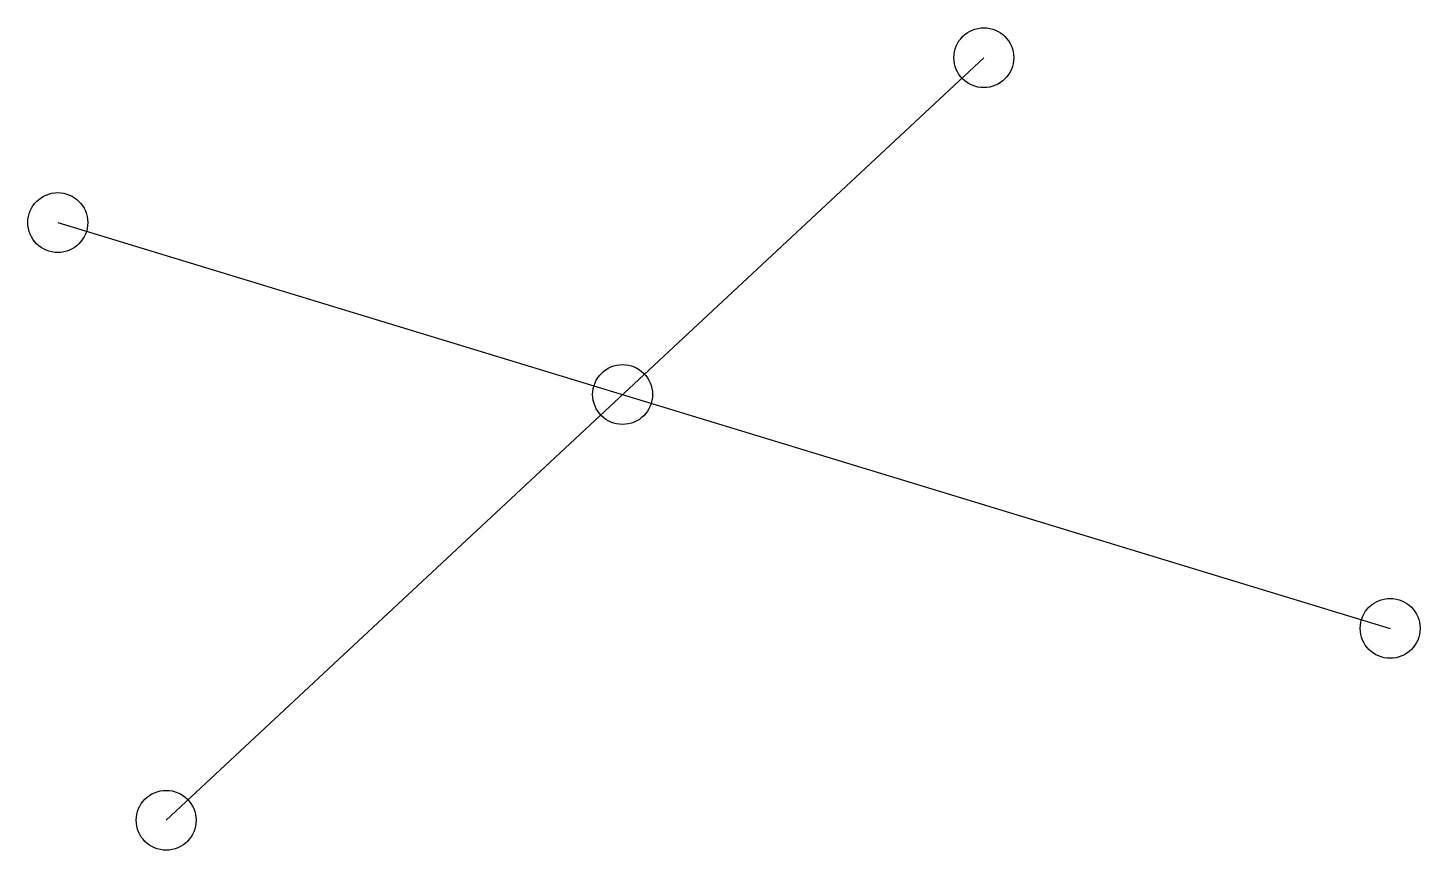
# Model space of a CAD drawing. Header units: millimetres. Extents: x 1949 to 3344, y 1158 to 1982.
import ezdxf

# ---------------------------------------------------------------- set-up
doc = ezdxf.new("R2010")
doc.units = ezdxf.units.MM

msp = doc.modelspace()

# ---------------------------------------------------------------- linework, layer by layer
for p, q in [((2906.4, 1952.2), (2087.2, 1187.7)), ((1978.6, 1786.9), (3313.5, 1380.1))]:
    msp.add_line(p, q)
for centre in [(2906.4, 1952.2), (1978.6, 1786.9), (2544.5, 1614.5), (3313.5, 1380.1), (2087.2, 1187.7)]:
    msp.add_circle(centre, 30)

doc.saveas('drawing.dxf')
